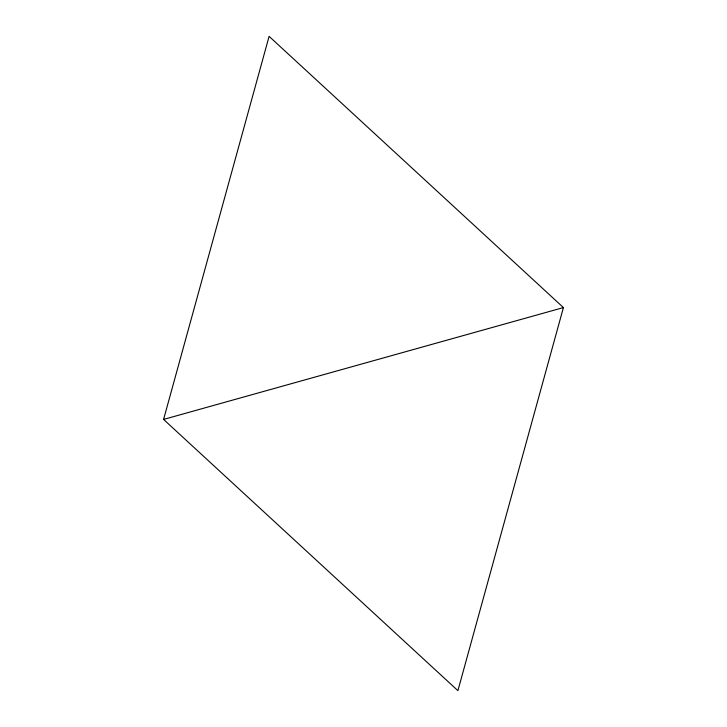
<?xml version="1.0" encoding="UTF-8"?>
<svg xmlns="http://www.w3.org/2000/svg" width="727" height="727" viewBox="0 0 727 727"><rect width="100%" height="100%" fill="white"/><g stroke="black" fill="none" stroke-linecap="round" stroke-linejoin="round"><path stroke-width="1.09" d="M163.584 419.424L269.099 36.35L563.416 307.576L457.901 690.65L163.584 419.424L563.416 307.576"/></g></svg>
